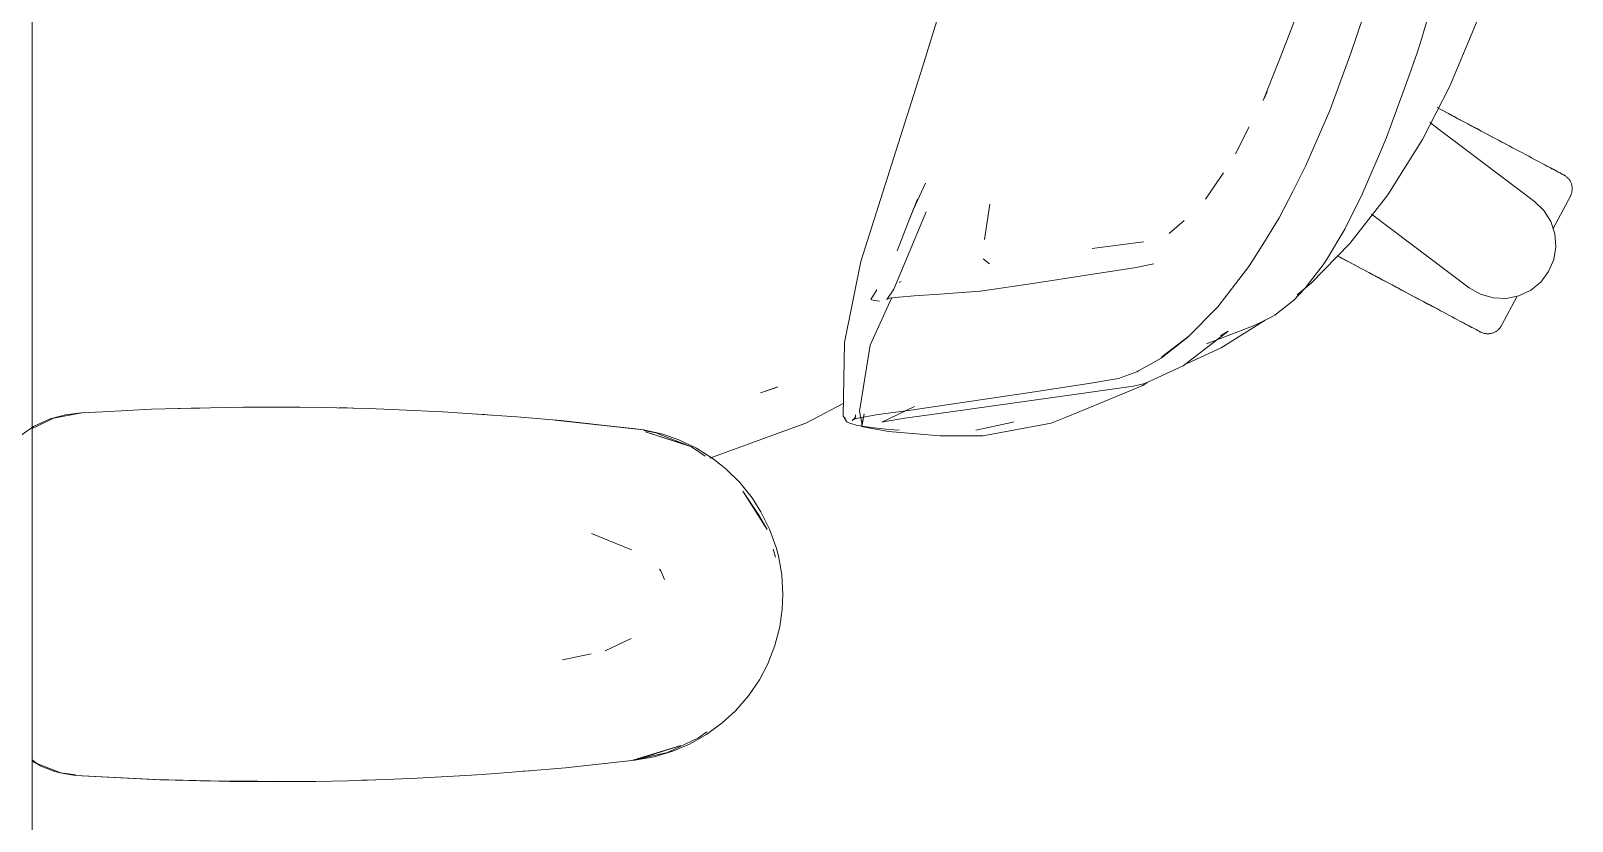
# Model space of a CAD drawing. Header units: millimetres. Extents: x 155927 to 326028, y -36033 to 97293.
# Drawn here: x 201002.6 to 201401.6, y 11112.7 to 11317.3 of the extents above; entities that cross this region are included whole.
import ezdxf

# ---------------------------------------------------------------- set-up
doc = ezdxf.new("R2010")
doc.units = ezdxf.units.MM
doc.header["$MEASUREMENT"] = 0
doc.layers.add('G-IMPT', color=8, linetype='CONTINUOUS', lineweight=9)
doc.layers.add('I-FURN', color=8, linetype='CONTINUOUS', lineweight=9)

msp = doc.modelspace()

# ---------------------------------------------------------------- linework, layer by layer
at = {"layer": 'G-IMPT'}
for p, q in [((201362.64, 11315.15), (201371.58, 11345.98)), ((201242.62, 11337.79), (201233.44, 11307.82)), ((201332.74, 11327.76), (201326.03, 11310.31)), ((201344.33, 11311.51), (201349.34, 11326.42)), ((201377.43, 11320.91), (201369.91, 11302.93)), ((201362.64, 11315.15), (201361.44, 11311.55)), ((201326.03, 11310.31), (201325.36, 11308.59)), ((201344.33, 11311.51), (201338.87, 11296.63)), ((201359.1, 11304.73), (201361.44, 11311.55)), ((201233.44, 11307.82), (201217.45, 11257.58)), ((201325.36, 11308.59), (201321.64, 11299.26)), ((201359.1, 11304.73), (201353.5, 11289.65)), ((201369.91, 11302.93), (201362.82, 11289.16)), ((201321.64, 11299.26), (201322.64, 11301.5)), ((201338.87, 11296.63), (201332.69, 11282.4)), ((201314.47, 11285.42), (201318.01, 11292.39)), ((201352.02, 11285.97), (201353.5, 11289.65)), ((201362.82, 11289.16), (201353.85, 11274.86)), ((201329.31, 11275.67), (201332.69, 11282.4)), ((201347.25, 11275.02), (201352.02, 11285.97)), ((201307.44, 11274.82), (201310.94, 11279.95)), ((201310.94, 11279.95), (201311.33, 11280.53)), ((201231.15, 11271.14), (201234.2, 11277.85)), ((201307.44, 11274.82), (201306.69, 11273.71)), ((201329.31, 11275.67), (201325.74, 11268.88)), ((201343.03, 11266.56), (201347.03, 11274.57)), ((201353.85, 11274.86), (201344.04, 11262.26)), ((201347.25, 11275.02), (201347.03, 11274.57)), ((201225.99, 11250.42), (201234.43, 11270.4)), ((201230.12, 11268.56), (201232.15, 11273.68)), ((201232.15, 11273.66), (201230.12, 11268.56)), ((201230.13, 11268.76), (201232.15, 11273.66)), ((201249.48, 11263.23), (201250.88, 11272.39)), ((201230.13, 11268.76), (201226.87, 11260.29)), ((201301.17, 11268.18), (201297.26, 11264.85)), ((201321.97, 11262.65), (201325.74, 11268.88)), ((201343.03, 11266.56), (201342.72, 11265.96)), ((201249.48, 11263.23), (201249.53, 11263.58)), ((201277.32, 11260.9), (201290.67, 11262.68)), ((201290.67, 11262.68), (201290.2, 11262.54)), ((201321.97, 11262.65), (201318.09, 11256.56)), ((201342.72, 11265.96), (201337.99, 11257.97)), ((201334.08, 11251.97), (201344.04, 11262.26)), ((201213.25, 11236.62), (201217.45, 11257.58)), ((201249.13, 11258.28), (201250.77, 11257)), ((201277.02, 11254.22), (201288.74, 11256.03)), ((201288.74, 11256.03), (201289.21, 11256.1)), ((201291.19, 11256.52), (201289.21, 11256.1)), ((201293.36, 11256.98), (201291.19, 11256.52)), ((201309.9, 11245.86), (201317.92, 11256.3)), ((201318.09, 11256.56), (201317.92, 11256.3)), ((201332.41, 11250.55), (201337.13, 11256.68)), ((201337.13, 11256.68), (201337.99, 11257.97)), ((201224.23, 11247.75), (201225.99, 11250.42)), ((201227.44, 11252.14), (201227.88, 11252.41)), ((201262.54, 11251.94), (201248.47, 11249.9)), ((201262.54, 11251.94), (201275.9, 11254.05)), ((201275.9, 11254.05), (201276.41, 11254.13)), ((201277.02, 11254.22), (201276.41, 11254.13)), ((201329.52, 11247.52), (201332.41, 11250.55)), ((201334.08, 11251.97), (201330.41, 11248.97)), ((201219.88, 11235.92), (201225.5, 11248.27)), ((201220.03, 11247.75), (201221.62, 11250.21)), ((201220.03, 11247.75), (201220.09, 11247.73)), ((201221.62, 11250.21), (201220.09, 11247.73)), ((201220.09, 11247.73), (201221.58, 11250.2)), ((201220.96, 11247.45), (201220.09, 11247.73)), ((201222.31, 11247.28), (201220.96, 11247.45)), ((201224.95, 11248.04), (201224.23, 11247.75)), ((201224.95, 11248.04), (201224.96, 11248.04)), ((201227.34, 11248.34), (201224.96, 11248.04)), ((201227.34, 11248.34), (201227.43, 11248.35)), ((201231.3, 11248.64), (201227.43, 11248.35)), ((201239.16, 11249.2), (201231.3, 11248.64)), ((201240.15, 11249.28), (201239.16, 11249.2)), ((201248.39, 11249.89), (201240.15, 11249.28)), ((201248.39, 11249.89), (201248.47, 11249.9)), ((201324.65, 11243.66), (201329.52, 11247.52)), ((201309.9, 11245.86), (201302.16, 11237.96)), ((201323.52, 11243.04), (201321.08, 11241.87)), ((201324.65, 11243.66), (201323.52, 11243.04)), ((201312.6, 11239.52), (201300.9, 11230.58)), ((201306.94, 11236.29), (201318.85, 11240.8)), ((201312.6, 11239.52), (201310.57, 11238.36)), ((201310.71, 11235.23), (201322.16, 11242.35)), ((201321.08, 11241.87), (201318.85, 11240.8)), ((201213.25, 11236.62), (201212.87, 11217.64)), ((201219.88, 11235.92), (201217.17, 11218.87)), ((201295.2, 11232.54), (201302.16, 11237.96)), ((201302.37, 11238.27), (201295.42, 11232.87)), ((201295.42, 11232.87), (201298.8, 11235.46)), ((201302.37, 11238.27), (201298.8, 11235.46)), ((201302.08, 11231.25), (201310.71, 11235.23)), ((201295.2, 11232.54), (201289.36, 11229.26)), ((201294.37, 11227.54), (201300.9, 11230.58)), ((201284.15, 11227.29), (201276.48, 11225.99)), ((201284.15, 11227.29), (201288.94, 11229.04)), ((201289.36, 11229.26), (201288.94, 11229.04)), ((201294.37, 11227.54), (201291.01, 11225.97)), ((201196, 11225.16), (201191.53, 11223.53)), ((201191.53, 11223.53), (201195.41, 11224.9)), ((201196, 11225.16), (201195.41, 11224.9)), ((201229.84, 11219.04), (201260.71, 11223.6)), ((201240.8, 11218.65), (201288.02, 11225.33)), ((201260.71, 11223.6), (201276.48, 11225.99)), ((201290.45, 11225.49), (201274, 11218.69)), ((201288.02, 11225.33), (201291.01, 11225.97)), ((201291.62, 11226.26), (201290.45, 11225.49)), ((201021.3, 11218.69), (201015.64, 11218.41)), ((201021.3, 11218.69), (201033.86, 11219.31)), ((201037.41, 11219.43), (201033.86, 11219.31)), ((201053.07, 11219.81), (201037.41, 11219.43)), ((201040.81, 11219.49), (201044.13, 11219.63)), ((201046.35, 11219.63), (201044.13, 11219.63)), ((201053.07, 11219.81), (201057.59, 11219.86)), ((201057.59, 11219.86), (201072.3, 11219.86)), ((201077.77, 11219.78), (201072.3, 11219.86)), ((201077.77, 11219.78), (201090.08, 11219.49)), ((201084.55, 11219.65), (201082.47, 11219.65)), ((201086.21, 11219.57), (201084.55, 11219.65)), ((201097.96, 11219.19), (201090.08, 11219.49)), ((201097.96, 11219.19), (201109.26, 11218.65)), ((201118.14, 11218.09), (201109.26, 11218.65)), ((201212.93, 11220.82), (201205.03, 11216.68)), ((201217.86, 11215.29), (201217.17, 11218.87)), ((201221.98, 11217.93), (201229.84, 11219.04)), ((201222.95, 11216.02), (201231.36, 11220.01)), ((201240.8, 11218.65), (201230.14, 11217.21)), ((201274, 11218.69), (201270.63, 11217.3)), ((201003.35, 11214.86), (201000.13, 11212.65)), ((201004.26, 11214.94), (201002.99, 11214.31)), ((201003.35, 11214.86), (201007.67, 11216.84)), ((201004.26, 11214.94), (201008.52, 11217.04)), ((201011.63, 11217.91), (201007.67, 11216.84)), ((201008.52, 11217.04), (201015.86, 11218.41)), ((201015.64, 11218.41), (201011.63, 11217.91)), ((201118.14, 11218.09), (201128.42, 11217.36)), ((201120.18, 11217.96), (201118.27, 11218.05)), ((201120.18, 11217.96), (201121.59, 11217.82)), ((201139.82, 11216.38), (201128.42, 11217.36)), ((201161.26, 11214.03), (201138.3, 11216.48)), ((201138.3, 11216.48), (201158.44, 11214.36)), ((201161.26, 11214.03), (201139.82, 11216.38)), ((201197.3, 11213.57), (201203.27, 11215.76)), ((201205.03, 11216.68), (201203.27, 11215.76)), ((201212.87, 11217.64), (201213.48, 11216.6)), ((201213.35, 11217.22), (201213.48, 11216.6)), ((201213.35, 11217.22), (201213.45, 11216.67)), ((201213.48, 11216.6), (201213.45, 11216.67)), ((201213.85, 11216.1), (201213.48, 11216.6)), ((201214.39, 11215.78), (201213.85, 11216.1)), ((201214.39, 11215.78), (201216.25, 11215.23)), ((201216.34, 11216.99), (201215.24, 11216.43)), ((201215.74, 11216.83), (201215.24, 11216.43)), ((201215.72, 11216.82), (201221.98, 11217.93)), ((201216.34, 11216.99), (201215.72, 11216.82)), ((201215.74, 11216.83), (201216.06, 11217.37)), ((201216.14, 11217.87), (201216.06, 11217.37)), ((201219.53, 11214.7), (201216.25, 11215.23)), ((201218.34, 11218.16), (201217.62, 11214.88)), ((201219.94, 11214.44), (201217.62, 11214.88)), ((201218.34, 11218.16), (201217.86, 11215.29)), ((201219.53, 11214.7), (201220.14, 11214.62)), ((201220.14, 11214.62), (201224.83, 11214.1)), ((201222.95, 11216.02), (201223.82, 11216.16)), ((201228.84, 11217), (201223.82, 11216.16)), ((201228.84, 11217), (201230.14, 11217.21)), ((201247.22, 11213.88), (201256.52, 11215.92)), ((201249.08, 11212.47), (201266.78, 11215.71)), ((201256.52, 11215.92), (201257.1, 11216.07)), ((201266.78, 11215.71), (201270.63, 11217.3)), ((201156.93, 11214.5), (201158.44, 11214.36)), ((201161.26, 11214.03), (201158.44, 11214.36)), ((201161.26, 11214.03), (201166.22, 11212.87)), ((201161.33, 11213.81), (201164.39, 11213.23)), ((201173.61, 11209.63), (201161.75, 11213.44)), ((201170.9, 11210.53), (201161.75, 11213.44)), ((201164.39, 11213.23), (201173.61, 11209.63)), ((201170.35, 11211.42), (201166.22, 11212.87)), ((201174.93, 11209.23), (201170.35, 11211.42)), ((201173.61, 11209.63), (201170.9, 11210.53)), ((201178.36, 11206.62), (201197.3, 11213.57)), ((201224.19, 11213.63), (201219.94, 11214.44)), ((201224.66, 11213.59), (201224.19, 11213.63)), ((201224.66, 11213.59), (201233.99, 11212.78)), ((201224.83, 11214.1), (201227.42, 11213.89)), ((201233.99, 11212.78), (201237.94, 11212.44)), ((201242.11, 11212.44), (201237.94, 11212.44)), ((201249.08, 11212.47), (201242.11, 11212.44)), ((201173.61, 11209.63), (201177.19, 11207.21)), ((201174.93, 11209.23), (201179.26, 11206.5)), ((201182.56, 11203.88), (201179.26, 11206.5)), ((201186.17, 11200.33), (201182.56, 11203.88)), ((201186.17, 11200.33), (201189.36, 11196.36)), ((201193.22, 11188.2), (201186.9, 11198.15)), ((201191.06, 11191.88), (201186.9, 11198.15)), ((201191.62, 11192.81), (201189.36, 11196.36)), ((201193.22, 11188.2), (201191.06, 11191.88)), ((201193.87, 11188.3), (201191.62, 11192.81)), ((201147.74, 11187.13), (201158.16, 11182.98)), ((201193.87, 11188.3), (201195.58, 11183.53)), ((201194.78, 11183.09), (201195.4, 11181.06)), ((201196.14, 11181.4), (201195.58, 11183.53)), ((201197.02, 11176.45), (201196.14, 11181.4)), ((201165.69, 11177.46), (201165.39, 11177.91)), ((201166.7, 11175.24), (201165.69, 11177.46)), ((201197.32, 11171.41), (201197.02, 11176.45)), ((201197.32, 11171.41), (201197.15, 11167.56)), ((201196.5, 11163.05), (201197.15, 11167.56)), ((201196.5, 11163.05), (201195.24, 11158.18)), ((201158.07, 11160.03), (201151.29, 11156.76)), ((201140.24, 11154.43), (201147.67, 11156)), ((201151.57, 11156.84), (201151.29, 11156.76)), ((201193.4, 11153.47), (201195.24, 11158.18)), ((201191.21, 11149.31), (201193.4, 11153.47)), ((201191.21, 11149.31), (201188.38, 11145.14)), ((201188.38, 11145.14), (201185.06, 11141.31)), ((201181.62, 11138.14), (201185.06, 11141.31)), ((201173.1, 11132.63), (201177.54, 11135.14)), ((201177.58, 11135.83), (201175.47, 11134.24)), ((201181.62, 11138.14), (201177.54, 11135.14)), ((201158.44, 11128.46), (201170.9, 11132.29)), ((201170.9, 11132.29), (201161.75, 11129.38)), ((201168.86, 11130.82), (201164, 11129.35)), ((201167.41, 11130.5), (201175.47, 11134.24)), ((201173.1, 11132.63), (201168.86, 11130.82)), ((201004.2, 11127.65), (201002.99, 11128.55)), ((201005.23, 11126.98), (201002.99, 11128.26)), ((201010.39, 11125.24), (201004.2, 11127.65)), ((201005.23, 11126.98), (201008.87, 11125.59)), ((201141.03, 11126.55), (201158.95, 11128.46)), ((201158.44, 11128.46), (201161.75, 11129.38)), ((201158.95, 11128.46), (201164, 11129.35)), ((201167.41, 11130.5), (201159, 11128.59)), ((201010.21, 11125.22), (201008.87, 11125.59)), ((201010.21, 11125.22), (201012.61, 11124.78)), ((201010.39, 11125.24), (201014.24, 11124.66)), ((201014.26, 11124.52), (201012.61, 11124.78)), ((201034.83, 11123.47), (201014.26, 11124.52)), ((201036.04, 11123.44), (201014.26, 11124.52)), ((201014.26, 11124.52), (201015.86, 11124.41)), ((201036.04, 11123.44), (201015.86, 11124.41)), ((201056.23, 11122.97), (201034.83, 11123.47)), ((201046.39, 11123.13), (201034.83, 11123.47)), ((201034.83, 11123.47), (201036.04, 11123.44)), ((201056.23, 11122.97), (201036.04, 11123.44)), ((201076.41, 11123.02), (201046.39, 11123.13)), ((201056.23, 11122.97), (201046.39, 11123.13)), ((201046.39, 11123.13), (201065.62, 11122.93)), ((201054.19, 11122.99), (201052.28, 11123.06)), ((201056.23, 11123.01), (201054.19, 11122.99)), ((201076.41, 11123.02), (201056.23, 11122.97)), ((201076.41, 11123.02), (201065.62, 11122.93)), ((201076.41, 11123.02), (201084.83, 11123.18)), ((201096.59, 11123.57), (201084.83, 11123.18)), ((201089.77, 11123.32), (201088.27, 11123.31)), ((201091.7, 11123.43), (201089.77, 11123.32)), ((201096.59, 11123.57), (201102.61, 11123.82)), ((201116.75, 11124.63), (201102.61, 11123.82)), ((201121.84, 11124.96), (201116.75, 11124.63)), ((201121.84, 11124.96), (201136.9, 11126.21)), ((201130.02, 11125.61), (201131.7, 11125.78)), ((201136.9, 11126.21), (201141.03, 11126.55))]:
    msp.add_line(p, q, dxfattribs=at)
at = {"layer": 'I-FURN'}
for p, q in [((201002.99, 10693.61), (201002.99, 12093.61)), ((201002.99, 12093.61), (201002.99, 10693.61)), ((201367.64, 11296.87), (201366.67, 11297.38)), ((201367.12, 11297.15), (201368.09, 11296.63)), ((201368.61, 11296.35), (201367.64, 11296.87)), ((201368.09, 11296.63), (201369.06, 11296.11)), ((201369.6, 11295.83), (201368.61, 11296.35)), ((201369.06, 11296.11), (201370.05, 11295.58)), ((201370.59, 11295.3), (201369.6, 11295.83)), ((201370.05, 11295.58), (201371.05, 11295.06)), ((201371.58, 11294.77), (201370.59, 11295.3)), ((201371.05, 11295.06), (201372.04, 11294.53)), ((201372.59, 11294.24), (201371.58, 11294.77)), ((201372.04, 11294.53), (201373.05, 11293.99)), ((201364.75, 11293.52), (201391.81, 11273.13)), ((201373.59, 11293.7), (201372.59, 11294.24)), ((201373.05, 11293.99), (201374.05, 11293.46)), ((201374.6, 11293.17), (201373.59, 11293.7)), ((201374.05, 11293.46), (201375.06, 11292.92)), ((201375.6, 11292.63), (201374.6, 11293.17)), ((201375.06, 11292.92), (201376.06, 11292.39)), ((201376.6, 11292.1), (201375.6, 11292.63)), ((201376.06, 11292.39), (201377.06, 11291.86)), ((201377.6, 11291.57), (201376.6, 11292.1)), ((201377.06, 11291.86), (201378.06, 11291.33)), ((201378.6, 11291.04), (201377.6, 11291.57)), ((201378.06, 11291.33), (201379.05, 11290.8)), ((201379.58, 11290.52), (201378.6, 11291.04)), ((201379.05, 11290.8), (201380.04, 11290.28)), ((201380.56, 11290), (201379.58, 11290.52)), ((201380.04, 11290.28), (201381.01, 11289.76)), ((201381.53, 11289.48), (201380.56, 11290)), ((201381.01, 11289.76), (201381.97, 11289.25)), ((201382.49, 11288.97), (201381.53, 11289.48)), ((201381.97, 11289.25), (201382.92, 11288.74)), ((201383.43, 11288.47), (201382.49, 11288.97)), ((201382.92, 11288.74), (201383.86, 11288.24)), ((201384.36, 11287.98), (201383.43, 11288.47)), ((201383.86, 11288.24), (201384.78, 11287.75)), ((201385.28, 11287.49), (201384.36, 11287.98)), ((201384.78, 11287.75), (201385.69, 11287.27)), ((201386.17, 11287.01), (201385.28, 11287.49)), ((201387.05, 11286.55), (201386.17, 11287.01)), ((201387.91, 11286.09), (201387.05, 11286.55)), ((201388.74, 11285.65), (201387.91, 11286.09)), ((201389.55, 11285.22), (201388.74, 11285.65)), ((201390.34, 11284.8), (201389.55, 11285.22)), ((201391.1, 11284.39), (201390.34, 11284.8)), ((201391.84, 11284), (201391.1, 11284.39)), ((201392.54, 11283.63), (201391.84, 11284)), ((201393.22, 11283.26), (201392.54, 11283.63)), ((201393.87, 11282.92), (201393.22, 11283.26)), ((201394.49, 11282.59), (201393.87, 11282.92)), ((201395.07, 11282.28), (201394.49, 11282.59)), ((201394.76, 11282.45), (201395.33, 11282.15)), ((201395.62, 11281.99), (201395.07, 11282.28)), ((201395.33, 11282.15), (201395.86, 11281.86)), ((201396.14, 11281.71), (201395.62, 11281.99)), ((201395.86, 11281.86), (201396.36, 11281.59)), ((201396.62, 11281.46), (201396.14, 11281.71)), ((201396.36, 11281.59), (201396.83, 11281.35)), ((201397.07, 11281.22), (201396.62, 11281.46)), ((201396.83, 11281.35), (201397.26, 11281.12)), ((201397.48, 11281), (201397.07, 11281.22)), ((201397.26, 11281.12), (201397.65, 11280.91)), ((201397.85, 11280.8), (201397.48, 11281)), ((201397.65, 11280.91), (201398.01, 11280.72)), ((201398.19, 11280.63), (201397.85, 11280.8)), ((201398.01, 11280.72), (201398.33, 11280.55)), ((201398.48, 11280.47), (201398.19, 11280.63)), ((201398.33, 11280.55), (201398.61, 11280.4)), ((201398.74, 11280.33), (201398.48, 11280.47)), ((201398.61, 11280.4), (201398.85, 11280.27)), ((201398.96, 11280.21), (201398.74, 11280.33)), ((201398.85, 11280.27), (201399.05, 11280.17)), ((201399.14, 11280.12), (201398.96, 11280.21)), ((201399.05, 11280.17), (201399.21, 11280.08)), ((201399.28, 11280.04), (201399.14, 11280.12)), ((201399.21, 11280.08), (201399.33, 11280.02)), ((201399.38, 11279.99), (201399.28, 11280.04)), ((201399.33, 11280.02), (201399.41, 11279.97)), ((201399.44, 11279.96), (201399.38, 11279.99)), ((201399.41, 11279.97), (201399.46, 11279.95)), ((201399.46, 11279.95), (201399.44, 11279.96)), ((201399.46, 11279.95), (201399.6, 11279.87)), ((201399.46, 11279.95), (201399.46, 11279.95)), ((201399.6, 11279.87), (201399.74, 11279.78)), ((201399.74, 11279.78), (201399.87, 11279.7)), ((201399.87, 11279.7), (201400, 11279.6)), ((201400, 11279.6), (201400.13, 11279.5)), ((201400.13, 11279.5), (201400.25, 11279.4)), ((201400.25, 11279.4), (201400.37, 11279.29)), ((201400.37, 11279.29), (201400.48, 11279.17)), ((201400.48, 11279.17), (201400.59, 11279.05)), ((201400.59, 11279.05), (201400.7, 11278.93)), ((201400.7, 11278.93), (201400.8, 11278.8)), ((201400.8, 11278.8), (201400.89, 11278.67)), ((201400.89, 11278.67), (201400.98, 11278.54)), ((201400.98, 11278.54), (201401.06, 11278.4)), ((201401.06, 11278.4), (201401.14, 11278.26)), ((201396.66, 11266.09), (201401.13, 11274.5)), ((201401.15, 11274.54), (201401.13, 11274.5)), ((201401.14, 11278.26), (201401.21, 11278.11)), ((201401.22, 11274.68), (201401.15, 11274.54)), ((201401.21, 11278.11), (201401.28, 11277.97)), ((201401.28, 11274.83), (201401.22, 11274.68)), ((201401.28, 11277.97), (201401.34, 11277.82)), ((201401.34, 11274.98), (201401.28, 11274.83)), ((201401.34, 11277.82), (201401.39, 11277.66)), ((201401.4, 11275.13), (201401.34, 11274.98)), ((201401.39, 11277.66), (201401.44, 11277.51)), ((201401.44, 11275.28), (201401.4, 11275.13)), ((201401.44, 11277.51), (201401.48, 11277.36)), ((201401.49, 11275.44), (201401.44, 11275.28)), ((201401.48, 11277.36), (201401.52, 11277.2)), ((201401.52, 11275.6), (201401.49, 11275.44)), ((201401.52, 11277.2), (201401.55, 11277.04)), ((201401.55, 11275.76), (201401.52, 11275.6)), ((201401.55, 11277.04), (201401.57, 11276.88)), ((201401.57, 11275.91), (201401.55, 11275.76)), ((201401.57, 11276.88), (201401.59, 11276.72)), ((201401.59, 11276.08), (201401.57, 11275.91)), ((201401.59, 11276.72), (201401.6, 11276.56)), ((201401.6, 11276.24), (201401.59, 11276.08)), ((201401.6, 11276.56), (201401.6, 11276.4)), ((201401.6, 11276.4), (201401.6, 11276.24)), ((201391.81, 11273.13), (201394.24, 11270.79)), ((201394.24, 11270.79), (201396.04, 11267.93)), ((201374.97, 11250.78), (201349.66, 11269.85)), ((201396.04, 11267.93), (201397.11, 11264.73)), ((201397.11, 11264.73), (201397.37, 11261.37)), ((201340.88, 11259), (201341.78, 11258.52)), ((201342.27, 11258.26), (201341.36, 11258.74)), ((201341.78, 11258.52), (201342.69, 11258.04)), ((201397.37, 11261.37), (201396.83, 11258.04)), ((201343.19, 11257.77), (201342.27, 11258.26)), ((201342.69, 11258.04), (201343.62, 11257.54)), ((201344.13, 11257.27), (201343.19, 11257.77)), ((201343.62, 11257.54), (201344.56, 11257.04)), ((201345.08, 11256.76), (201344.13, 11257.27)), ((201344.56, 11257.04), (201345.52, 11256.53)), ((201346.04, 11256.25), (201345.08, 11256.76)), ((201345.52, 11256.53), (201346.49, 11256.01)), ((201347.02, 11255.73), (201346.04, 11256.25)), ((201346.49, 11256.01), (201347.47, 11255.49)), ((201348, 11255.21), (201347.02, 11255.73)), ((201347.47, 11255.49), (201348.46, 11254.97)), ((201348.99, 11254.68), (201348, 11255.21)), ((201348.46, 11254.97), (201349.45, 11254.44)), ((201349.99, 11254.15), (201348.99, 11254.68)), ((201349.45, 11254.44), (201350.45, 11253.91)), ((201395.5, 11254.94), (201393.47, 11252.25)), ((201396.83, 11258.04), (201395.5, 11254.94)), ((201350.99, 11253.62), (201349.99, 11254.15)), ((201350.45, 11253.91), (201351.45, 11253.38)), ((201351.99, 11253.09), (201350.99, 11253.62)), ((201351.45, 11253.38), (201352.46, 11252.84)), ((201353, 11252.55), (201351.99, 11253.09)), ((201352.46, 11252.84), (201353.46, 11252.31)), ((201354, 11252.02), (201353, 11252.55)), ((201353.46, 11252.31), (201354.47, 11251.77)), ((201355.01, 11251.49), (201354, 11252.02)), ((201354.47, 11251.77), (201355.47, 11251.24)), ((201356.01, 11250.95), (201355.01, 11251.49)), ((201355.47, 11251.24), (201356.46, 11250.71)), ((201357, 11250.43), (201356.01, 11250.95)), ((201356.46, 11250.71), (201357.46, 11250.18)), ((201357.99, 11249.9), (201357, 11250.43)), ((201377.89, 11249.09), (201374.97, 11250.78)), ((201393.47, 11252.25), (201390.86, 11250.12)), ((201357.46, 11250.18), (201358.44, 11249.66)), ((201358.97, 11249.38), (201357.99, 11249.9)), ((201358.44, 11249.66), (201359.41, 11249.14)), ((201359.94, 11248.87), (201358.97, 11249.38)), ((201359.41, 11249.14), (201360.38, 11248.63)), ((201360.89, 11248.36), (201359.94, 11248.87)), ((201360.38, 11248.63), (201361.33, 11248.12)), ((201361.84, 11247.85), (201360.89, 11248.36)), ((201361.33, 11248.12), (201362.27, 11247.63)), ((201362.77, 11247.36), (201361.84, 11247.85)), ((201362.27, 11247.63), (201363.19, 11247.14)), ((201363.68, 11246.87), (201362.77, 11247.36)), ((201363.19, 11247.14), (201364.09, 11246.65)), ((201364.58, 11246.4), (201363.68, 11246.87)), ((201364.09, 11246.65), (201364.98, 11246.18)), ((201381.13, 11248.14), (201377.89, 11249.09)), ((201384.5, 11248), (201381.13, 11248.14)), ((201383.32, 11241), (201387.35, 11248.58)), ((201387.81, 11248.67), (201384.5, 11248)), ((201390.86, 11250.12), (201387.81, 11248.67)), ((201365.45, 11245.93), (201364.58, 11246.4)), ((201364.98, 11246.18), (201365.85, 11245.72)), ((201366.31, 11245.48), (201365.45, 11245.93)), ((201365.85, 11245.72), (201366.7, 11245.27)), ((201367.14, 11245.03), (201366.31, 11245.48)), ((201366.7, 11245.27), (201367.52, 11244.83)), ((201367.52, 11244.83), (201368.32, 11244.41)), ((201368.32, 11244.41), (201369.1, 11243.99)), ((201369.1, 11243.99), (201369.85, 11243.59)), ((201369.85, 11243.59), (201370.57, 11243.21)), ((201370.57, 11243.21), (201371.26, 11242.84)), ((201371.26, 11242.84), (201371.93, 11242.49)), ((201371.93, 11242.49), (201372.56, 11242.15)), ((201372.56, 11242.15), (201373.16, 11241.83)), ((201373.47, 11241.67), (201372.89, 11241.98)), ((201373.16, 11241.83), (201373.73, 11241.53)), ((201374.03, 11241.37), (201373.47, 11241.67)), ((201373.73, 11241.53), (201374.27, 11241.24)), ((201374.54, 11241.1), (201374.03, 11241.37)), ((201374.27, 11241.24), (201374.77, 11240.98)), ((201375.02, 11240.84), (201374.54, 11241.1)), ((201374.77, 11240.98), (201375.23, 11240.73)), ((201375.47, 11240.61), (201375.02, 11240.84)), ((201375.23, 11240.73), (201375.66, 11240.5)), ((201375.88, 11240.39), (201375.47, 11240.61)), ((201375.66, 11240.5), (201376.06, 11240.29)), ((201376.25, 11240.19), (201375.88, 11240.39)), ((201376.06, 11240.29), (201376.41, 11240.1)), ((201376.59, 11240.01), (201376.25, 11240.19)), ((201376.41, 11240.1), (201376.73, 11239.94)), ((201376.89, 11239.85), (201376.59, 11240.01)), ((201376.73, 11239.94), (201377.01, 11239.79)), ((201377.15, 11239.72), (201376.89, 11239.85)), ((201377.01, 11239.79), (201377.25, 11239.66)), ((201377.36, 11239.6), (201377.15, 11239.72)), ((201377.25, 11239.66), (201377.45, 11239.55)), ((201377.54, 11239.5), (201377.36, 11239.6)), ((201377.45, 11239.55), (201377.61, 11239.47)), ((201377.68, 11239.43), (201377.54, 11239.5)), ((201377.61, 11239.47), (201377.74, 11239.4)), ((201377.79, 11239.37), (201377.68, 11239.43)), ((201377.74, 11239.4), (201377.82, 11239.36)), ((201377.85, 11239.34), (201377.79, 11239.37)), ((201377.82, 11239.36), (201377.86, 11239.34)), ((201377.87, 11239.33), (201377.85, 11239.34)), ((201377.86, 11239.34), (201377.87, 11239.33)), ((201377.9, 11239.31), (201377.87, 11239.33)), ((201378.05, 11239.24), (201377.9, 11239.31)), ((201378.2, 11239.18), (201378.05, 11239.24)), ((201378.35, 11239.12), (201378.2, 11239.18)), ((201378.5, 11239.06), (201378.35, 11239.12)), ((201378.65, 11239.01), (201378.5, 11239.06)), ((201378.81, 11238.97), (201378.65, 11239.01)), ((201378.97, 11238.94), (201378.81, 11238.97)), ((201379.12, 11238.91), (201378.97, 11238.94)), ((201379.28, 11238.89), (201379.12, 11238.91)), ((201379.44, 11238.87), (201379.28, 11238.89)), ((201379.6, 11238.86), (201379.44, 11238.87)), ((201379.77, 11238.86), (201379.6, 11238.86)), ((201379.93, 11238.86), (201379.77, 11238.86)), ((201380.09, 11238.87), (201379.93, 11238.86)), ((201380.25, 11238.89), (201380.09, 11238.87)), ((201380.41, 11238.91), (201380.25, 11238.89)), ((201380.57, 11238.94), (201380.41, 11238.91)), ((201380.72, 11238.98), (201380.57, 11238.94)), ((201380.88, 11239.02), (201380.72, 11238.98)), ((201381.03, 11239.07), (201380.88, 11239.02)), ((201381.19, 11239.12), (201381.03, 11239.07)), ((201381.33, 11239.18), (201381.19, 11239.12)), ((201381.48, 11239.25), (201381.33, 11239.18)), ((201381.63, 11239.32), (201381.48, 11239.25)), ((201381.77, 11239.4), (201381.63, 11239.32)), ((201381.91, 11239.48), (201381.77, 11239.4)), ((201382.04, 11239.57), (201381.91, 11239.48)), ((201382.17, 11239.66), (201382.04, 11239.57)), ((201382.3, 11239.76), (201382.17, 11239.66)), ((201382.42, 11239.87), (201382.3, 11239.76)), ((201382.54, 11239.98), (201382.42, 11239.87)), ((201382.65, 11240.09), (201382.54, 11239.98)), ((201382.76, 11240.21), (201382.65, 11240.09)), ((201382.87, 11240.33), (201382.76, 11240.21)), ((201382.97, 11240.46), (201382.87, 11240.33)), ((201383.06, 11240.59), (201382.97, 11240.46)), ((201383.15, 11240.72), (201383.06, 11240.59)), ((201383.24, 11240.86), (201383.15, 11240.72)), ((201383.32, 11241), (201383.24, 11240.86))]:
    msp.add_line(p, q, dxfattribs=at)

doc.saveas('drawing.dxf')
